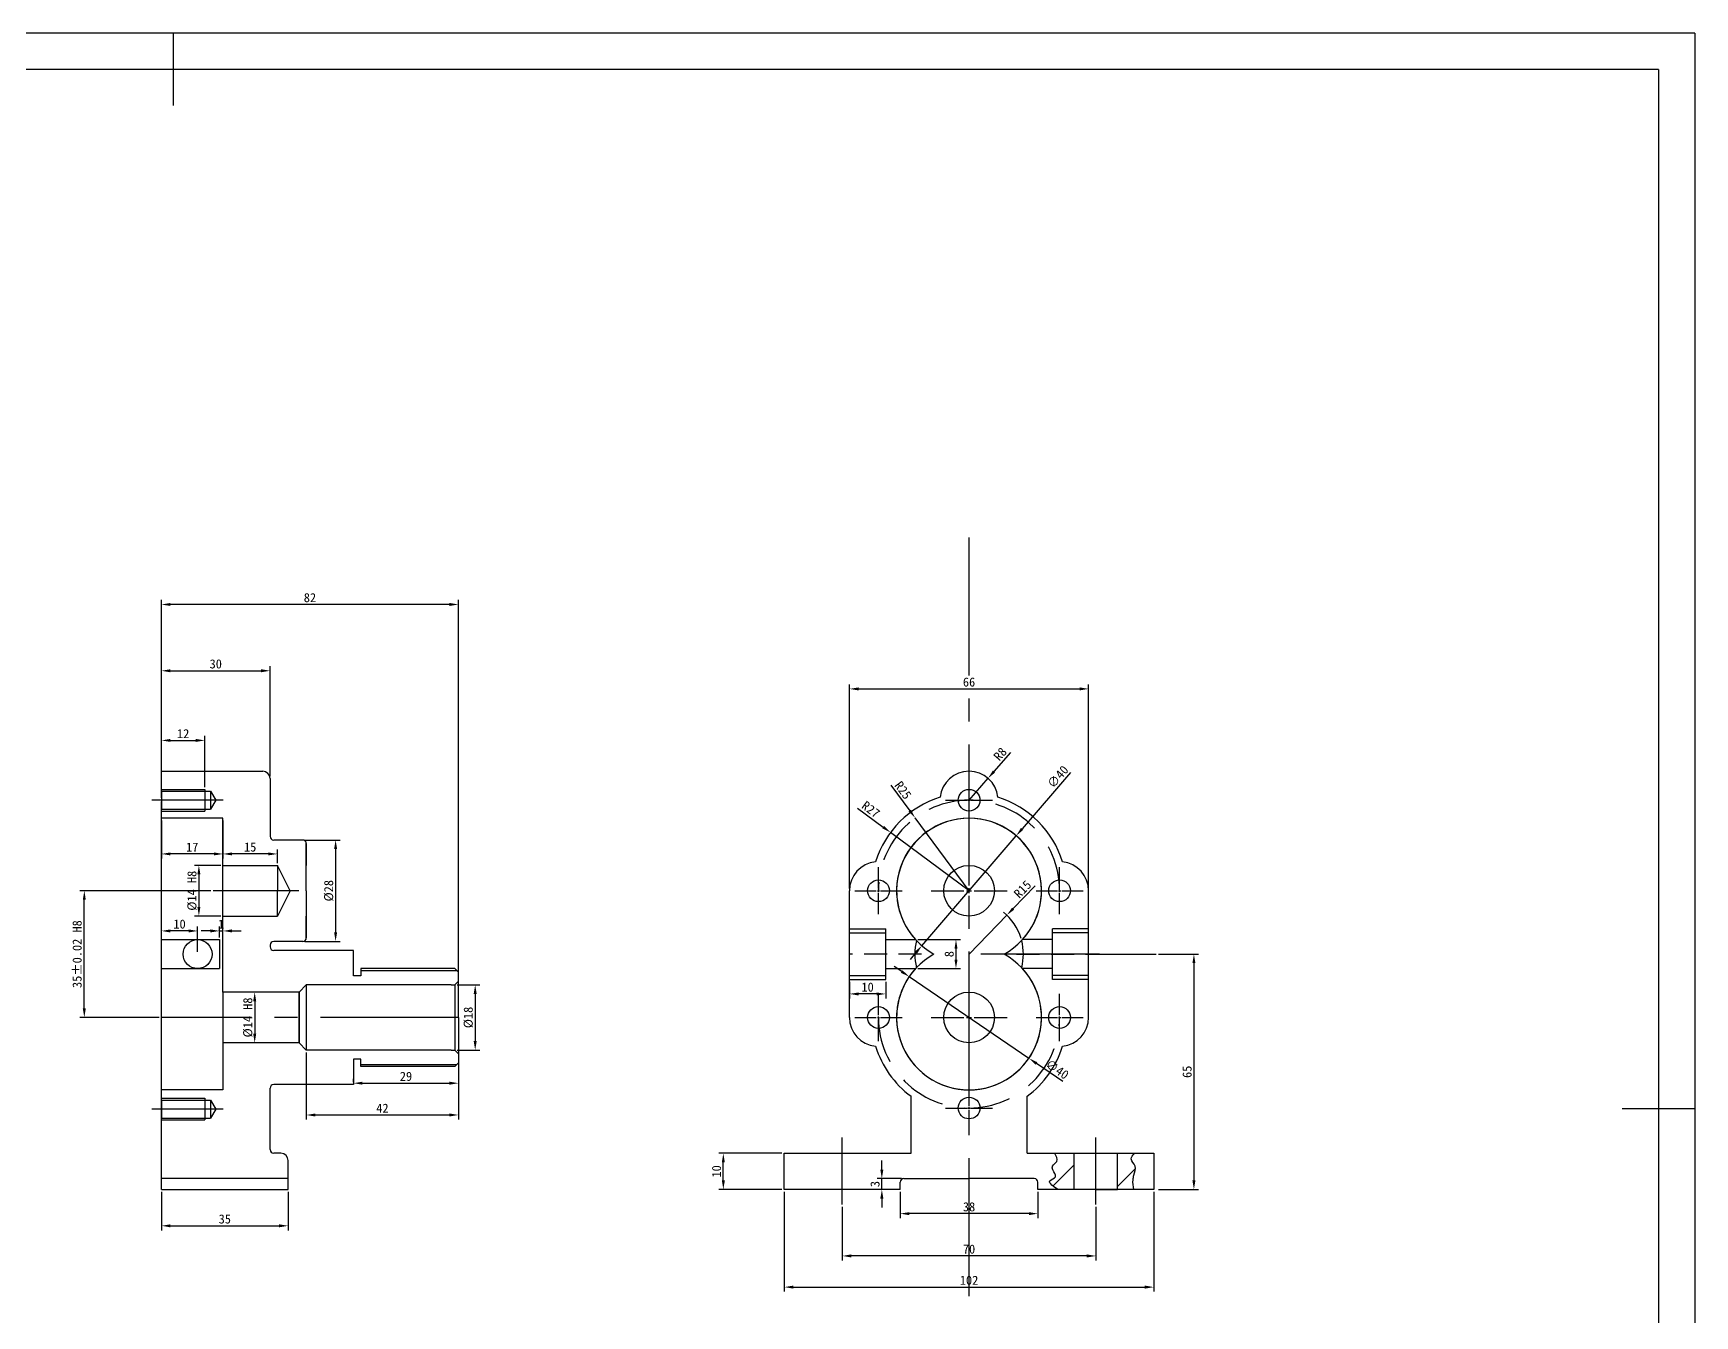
# Model space of a CAD drawing. Header units: millimetres. Extents: x 124 to 964, y 99 to 693.
# Drawn here: x 505.2 to 963.8, y 339.2 to 693.4 of the extents above; entities that cross this region are included whole.
import ezdxf

# ---------------------------------------------------------------- set-up
doc = ezdxf.new("R2010")
doc.units = ezdxf.units.MM
doc.header["$LTSCALE"] = 2
doc.linetypes.add('CENTER2', pattern=[28.575, 19.05, -3.175, 3.175, -3.175])
doc.linetypes.add('DASHED2', pattern=[9.525, 6.35, -3.175])
for name, color, linetype in [('1轮廓实线层', 7, 'Continuous'), ('2细线层', 4, 'Continuous'), ('3中心线层', 1, 'CENTER2'), ('4虚线层', 6, 'DASHED2'), ('5剖面线层', 2, 'Continuous'), ('图框层', 7, 'Continuous')]:
    doc.layers.add(name, color=color, linetype=linetype)
doc.styles.get("Standard").update_dxf_attribs({"font": ''})
doc.styles.get('Standard').set_extended_font_data('SimSun')
doc.dimstyles.new('ISO-25', dxfattribs={"dimtxt": 2.5, "dimasz": 2.5, "dimexe": 1.25, "dimexo": 0.625, "dimtad": 1, "dimtxsty": 'Standard', "dimcen": 2.5, "dimadec": 0, "dimazin": 0, "dimtfac": 1, "dimtmove": 0, "dimatfit": 3, "dimfxl": 1, "dimarcsym": 0})

# ---------------------------------------------------------------- blocks, each defined once
blk = doc.blocks.new('ZwmFrameMain_A3^_^无分区图框^_^landscape')
at = {"layer": '1轮廓实线层'}
for p, q in [((185, 292), (185, 282)), ((390, 287), (0, 287)), ((390, 287), (390, 0)), ((395, 143.5), (385, 143.5))]:
    blk.add_line(p, q, dxfattribs=at)
at = {"layer": '2细线层'}
for q in [(-25, 292), (395, -5)]:
    blk.add_line((395, 292), q, dxfattribs=at)
blk = doc.blocks.new('*U6')
at = {"color": 0, "linetype": 'CENTER2', "transparency": 16777216}
for p, q in [((0, 0.6), (0, 6.5)), ((-6.5, 0), (-0.6, 0)), ((0.6, 0), (6.5, 0)), ((0, -6.5), (0, -0.6))]:
    blk.add_line(p, q, dxfattribs=at)
at = {"color": 0, "linetype": 'Continuous', "transparency": 16777216}
for p, q in [((-0.3, 0), (0.3, 0)), ((0, -0.3), (0, 0.3))]:
    blk.add_line(p, q, dxfattribs=at)
blk = doc.blocks.new('*U7')
at = {"color": 0, "linetype": 'CENTER2', "transparency": 16777216}
for p, q in [((0, 0.6), (0, 6.5)), ((-6.5, 0), (-0.6, 0)), ((0.6, 0), (6.5, 0)), ((0, -6.5), (0, -0.6))]:
    blk.add_line(p, q, dxfattribs=at)
at = {"color": 0, "linetype": 'Continuous', "transparency": 16777216}
for p, q in [((-0.3, 0), (0.3, 0)), ((0, -0.3), (0, 0.3))]:
    blk.add_line(p, q, dxfattribs=at)
blk = doc.blocks.new('*U8')
at = {"color": 0, "linetype": 'CENTER2', "transparency": 16777216}
for p, q in [((0, 0.6), (0, 6.5)), ((-6.5, 0), (-0.6, 0)), ((0.6, 0), (6.5, 0)), ((0, -6.5), (0, -0.6))]:
    blk.add_line(p, q, dxfattribs=at)
at = {"color": 0, "linetype": 'Continuous', "transparency": 16777216}
for p, q in [((-0.3, 0), (0.3, 0)), ((0, -0.3), (0, 0.3))]:
    blk.add_line(p, q, dxfattribs=at)
blk = doc.blocks.new('*U9')
at = {"color": 0, "linetype": 'CENTER2', "transparency": 16777216}
for p, q in [((0, 0.6), (0, 6.5)), ((-6.5, 0), (-0.6, 0)), ((0.6, 0), (6.5, 0)), ((0, -6.5), (0, -0.6))]:
    blk.add_line(p, q, dxfattribs=at)
at = {"color": 0, "linetype": 'Continuous', "transparency": 16777216}
for p, q in [((-0.3, 0), (0.3, 0)), ((0, -0.3), (0, 0.3))]:
    blk.add_line(p, q, dxfattribs=at)
blk = doc.blocks.new('*U10')
at = {"color": 0, "linetype": 'CENTER2', "transparency": 16777216}
for p, q in [((0, 0.6), (0, 6.5)), ((-6.5, 0), (-0.6, 0)), ((0.6, 0), (6.5, 0)), ((0, -6.5), (0, -0.6))]:
    blk.add_line(p, q, dxfattribs=at)
at = {"color": 0, "linetype": 'Continuous', "transparency": 16777216}
for p, q in [((-0.3, 0), (0.3, 0)), ((0, -0.3), (0, 0.3))]:
    blk.add_line(p, q, dxfattribs=at)
blk = doc.blocks.new('*U11')
at = {"color": 0, "linetype": 'CENTER2', "transparency": 16777216}
for p, q in [((0, 1.4), (0, 10.5)), ((-10.5, 0), (-1.4, 0)), ((1.4, 0), (10.5, 0)), ((0, -10.5), (0, -1.4))]:
    blk.add_line(p, q, dxfattribs=at)
at = {"color": 0, "linetype": 'Continuous', "transparency": 16777216}
for p, q in [((-0.7, 0), (0.7, 0)), ((0, -0.7), (0, 0.7))]:
    blk.add_line(p, q, dxfattribs=at)
blk = doc.blocks.new('*U12')
at = {"color": 0, "linetype": 'CENTER2', "transparency": 16777216}
for p, q in [((0, 1.4), (0, 10.5)), ((-10.5, 0), (-1.4, 0)), ((1.4, 0), (10.5, 0)), ((0, -10.5), (0, -1.4))]:
    blk.add_line(p, q, dxfattribs=at)
at = {"color": 0, "linetype": 'Continuous', "transparency": 16777216}
for p, q in [((-0.7, 0), (0.7, 0)), ((0, -0.7), (0, 0.7))]:
    blk.add_line(p, q, dxfattribs=at)
blk = doc.blocks.new('*U13')
at = {"color": 0, "linetype": 'CENTER2', "transparency": 16777216}
for p, q in [((0, 0.6), (0, 6.5)), ((-6.5, 0), (-0.6, 0)), ((0.6, 0), (6.5, 0)), ((0, -6.5), (0, -0.6))]:
    blk.add_line(p, q, dxfattribs=at)
at = {"color": 0, "linetype": 'Continuous', "transparency": 16777216}
for p, q in [((-0.3, 0), (0.3, 0)), ((0, -0.3), (0, 0.3))]:
    blk.add_line(p, q, dxfattribs=at)
blk = doc.blocks.new('*D20')
at = {"color": 0, "lineweight": -2}
for p, q in [((540.59, 373.44), (540.59, 362.79)), ((575.59, 373.44), (575.59, 362.79)), ((543.09, 364.04), (573.09, 364.04))]:
    blk.add_line(p, q, dxfattribs=at)
at = {"color": 0}
for points in [[(543.09, 364.45), (543.09, 363.62), (540.59, 364.04)], [(573.09, 363.62), (573.09, 364.45), (575.59, 364.04)]]:
    blk.add_solid(points, dxfattribs=at)
at = {"layer": 'Defpoints', "color": 0}
for p in [(540.59, 374.07), (575.59, 374.07), (575.59, 364.04)]:
    blk.add_point(p, dxfattribs=at)
at = {"color": 0, "insert": (558.09, 365.91), "char_height": 2.5, "attachment_point": 5}
blk.add_mtext('35', dxfattribs=at)
blk = doc.blocks.new('*D21')
at = {"color": 0, "lineweight": -2}
for p, q in [((540.59, 490.19), (540.59, 518.56)), ((570.59, 488.19), (570.59, 518.56)), ((543.09, 517.31), (568.09, 517.31))]:
    blk.add_line(p, q, dxfattribs=at)
at = {"color": 0}
for points in [[(543.09, 517.73), (543.09, 516.89), (540.59, 517.31)], [(568.09, 516.89), (568.09, 517.73), (570.59, 517.31)]]:
    blk.add_solid(points, dxfattribs=at)
at = {"layer": 'Defpoints', "color": 0}
for p in [(570.59, 517.31), (540.59, 489.57), (570.59, 487.57)]:
    blk.add_point(p, dxfattribs=at)
at = {"color": 0, "insert": (555.59, 519.19), "char_height": 2.5, "attachment_point": 5}
blk.add_mtext('30', dxfattribs=at)
blk = doc.blocks.new('*D31')
at = {"color": 0, "lineweight": -2}
for p, q in [((622.21, 430.57), (628.45, 430.57)), ((627.2, 428.07), (627.2, 415.07)), ((622.21, 412.57), (628.45, 412.57))]:
    blk.add_line(p, q, dxfattribs=at)
at = {"color": 0}
for points in [[(627.62, 428.07), (626.78, 428.07), (627.2, 430.57)], [(626.78, 415.07), (627.62, 415.07), (627.2, 412.57)]]:
    blk.add_solid(points, dxfattribs=at)
at = {"layer": 'Defpoints', "color": 0}
for p in [(621.59, 430.57), (621.59, 412.57), (627.2, 412.57)]:
    blk.add_point(p, dxfattribs=at)
at = {"color": 0, "insert": (625.32, 421.57), "char_height": 2.5, "attachment_point": 5, "rotation": 90}
blk.add_mtext('%%c18', dxfattribs=at)
blk = doc.blocks.new('*D34')
at = {"color": 0, "lineweight": -2}
for p, q in [((540.59, 490.19), (540.59, 536.86)), ((622.59, 434.19), (622.59, 536.86)), ((620.09, 535.61), (543.09, 535.61))]:
    blk.add_line(p, q, dxfattribs=at)
at = {"color": 0}
for points in [[(543.09, 536.03), (543.09, 535.2), (540.59, 535.61)], [(620.09, 535.2), (620.09, 536.03), (622.59, 535.61)]]:
    blk.add_solid(points, dxfattribs=at)
at = {"layer": 'Defpoints', "color": 0}
for p in [(540.59, 535.61), (540.59, 489.57), (622.59, 433.57)]:
    blk.add_point(p, dxfattribs=at)
at = {"color": 0, "insert": (581.59, 537.49), "char_height": 2.5, "attachment_point": 5}
blk.add_mtext('82', dxfattribs=at)
blk = doc.blocks.new('*D35')
at = {"color": 0, "lineweight": -2}
for p, q in [((580.59, 411.94), (580.59, 393.39)), ((622.59, 410.94), (622.59, 393.39)), ((583.09, 394.64), (620.09, 394.64))]:
    blk.add_line(p, q, dxfattribs=at)
at = {"color": 0}
for points in [[(583.09, 395.06), (583.09, 394.23), (580.59, 394.64)], [(620.09, 394.23), (620.09, 395.06), (622.59, 394.64)]]:
    blk.add_solid(points, dxfattribs=at)
at = {"layer": 'Defpoints', "color": 0}
for p in [(580.59, 412.57), (622.59, 411.57), (622.59, 394.64)]:
    blk.add_point(p, dxfattribs=at)
at = {"color": 0, "insert": (601.59, 396.52), "char_height": 2.5, "attachment_point": 5}
blk.add_mtext('42', dxfattribs=at)
blk = doc.blocks.new('*D36')
at = {"color": 0, "lineweight": -2}
for p, q in [((622.59, 408.44), (622.59, 402.17)), ((593.59, 403.69), (593.59, 404.67)), ((596.09, 403.42), (620.09, 403.42))]:
    blk.add_line(p, q, dxfattribs=at)
at = {"color": 0}
for points in [[(596.09, 403.84), (596.09, 403.01), (593.59, 403.42)], [(620.09, 403.01), (620.09, 403.84), (622.59, 403.42)]]:
    blk.add_solid(points, dxfattribs=at)
at = {"layer": 'Defpoints', "color": 0}
for p in [(622.59, 409.07), (593.59, 403.07), (622.59, 403.42)]:
    blk.add_point(p, dxfattribs=at)
at = {"color": 0, "insert": (608.09, 405.3), "char_height": 2.5, "attachment_point": 5}
blk.add_mtext('29', dxfattribs=at)
blk = doc.blocks.new('*D37')
at = {"color": 0, "lineweight": -2}
for p, q in [((567.46, 428.57), (565.09, 428.57)), ((566.34, 426.07), (566.34, 417.07)), ((567.46, 414.57), (565.09, 414.57))]:
    blk.add_line(p, q, dxfattribs=at)
at = {"color": 0}
for points in [[(566.76, 426.07), (565.92, 426.07), (566.34, 428.57)], [(565.92, 417.07), (566.76, 417.07), (566.34, 414.57)]]:
    blk.add_solid(points, dxfattribs=at)
at = {"layer": 'Defpoints', "color": 0}
for p in [(568.09, 428.57), (566.34, 414.57), (568.09, 414.57)]:
    blk.add_point(p, dxfattribs=at)
at = {"color": 0, "insert": (564.47, 421.57), "char_height": 2.5, "attachment_point": 5, "rotation": 90}
blk.add_mtext('{\\A1;%%c14{}{{\\C3; H8}}}', dxfattribs=at)
blk = doc.blocks.new('*D40')
at = {"color": 0, "lineweight": -2}
for p, q in [((540.59, 475.94), (540.59, 465.48)), ((557.59, 475.94), (557.59, 465.48)), ((555.09, 466.73), (543.09, 466.73))]:
    blk.add_line(p, q, dxfattribs=at)
at = {"color": 0}
for points in [[(543.09, 467.15), (543.09, 466.32), (540.59, 466.73)], [(555.09, 466.32), (555.09, 467.15), (557.59, 466.73)]]:
    blk.add_solid(points, dxfattribs=at)
at = {"layer": 'Defpoints', "color": 0}
for p in [(540.59, 476.57), (557.59, 476.57), (540.59, 466.73)]:
    blk.add_point(p, dxfattribs=at)
at = {"color": 0, "insert": (549.09, 468.61), "char_height": 2.5, "attachment_point": 5}
blk.add_mtext('17', dxfattribs=at)
blk = doc.blocks.new('*D41')
at = {"color": 0, "lineweight": -2}
for p, q in [((557.59, 464.19), (557.59, 467.98)), ((572.59, 464.19), (572.59, 467.98)), ((570.09, 466.73), (560.09, 466.73))]:
    blk.add_line(p, q, dxfattribs=at)
at = {"color": 0}
for points in [[(560.09, 467.15), (560.09, 466.32), (557.59, 466.73)], [(570.09, 466.32), (570.09, 467.15), (572.59, 466.73)]]:
    blk.add_solid(points, dxfattribs=at)
at = {"layer": 'Defpoints', "color": 0}
for p in [(557.59, 466.73), (557.59, 463.57), (572.59, 463.57)]:
    blk.add_point(p, dxfattribs=at)
at = {"color": 0, "insert": (565.09, 468.61), "char_height": 2.5, "attachment_point": 5}
blk.add_mtext('15', dxfattribs=at)
blk = doc.blocks.new('*D48')
at = {"color": 0, "lineweight": -2}
for p, q in [((580.21, 470.57), (589.92, 470.57)), ((588.67, 468.07), (588.67, 445.07)), ((580.21, 442.57), (589.92, 442.57))]:
    blk.add_line(p, q, dxfattribs=at)
at = {"color": 0}
for points in [[(589.09, 468.07), (588.26, 468.07), (588.67, 470.57)], [(588.26, 445.07), (589.09, 445.07), (588.67, 442.57)]]:
    blk.add_solid(points, dxfattribs=at)
at = {"layer": 'Defpoints', "color": 0}
for p in [(579.59, 470.57), (579.59, 442.57), (588.67, 442.57)]:
    blk.add_point(p, dxfattribs=at)
at = {"color": 0, "insert": (586.8, 456.57), "char_height": 2.5, "attachment_point": 5, "rotation": 90}
blk.add_mtext('%%c28', dxfattribs=at)
blk = doc.blocks.new('*D43')
at = {"color": 0, "lineweight": -2}
for p, q in [((540.59, 482.19), (540.59, 499.33)), ((543.09, 498.08), (550.09, 498.08)), ((552.59, 485.19), (552.59, 499.33))]:
    blk.add_line(p, q, dxfattribs=at)
at = {"color": 0}
for points in [[(543.09, 498.49), (543.09, 497.66), (540.59, 498.08)], [(550.09, 497.66), (550.09, 498.49), (552.59, 498.08)]]:
    blk.add_solid(points, dxfattribs=at)
at = {"layer": 'Defpoints', "color": 0}
for p in [(552.59, 498.08), (540.59, 481.57), (552.59, 484.57)]:
    blk.add_point(p, dxfattribs=at)
at = {"color": 0, "insert": (546.59, 499.95), "char_height": 2.5, "attachment_point": 5}
blk.add_mtext('12', dxfattribs=at)
blk = doc.blocks.new('*D44')
at = {"color": 0, "lineweight": -2}
for p, q in [((554.09, 445.47), (551.59, 445.47)), ((556.59, 443.69), (556.59, 446.72)), ((556.59, 445.47), (557.59, 445.47)), ((557.59, 443.69), (557.59, 446.72)), ((560.09, 445.47), (562.59, 445.47))]:
    blk.add_line(p, q, dxfattribs=at)
at = {"color": 0}
for points in [[(554.09, 445.05), (554.09, 445.89), (556.59, 445.47)], [(560.09, 445.89), (560.09, 445.05), (557.59, 445.47)]]:
    blk.add_solid(points, dxfattribs=at)
at = {"layer": 'Defpoints', "color": 0}
for p in [(557.59, 445.47), (556.59, 443.07), (557.59, 443.07)]:
    blk.add_point(p, dxfattribs=at)
at = {"color": 0, "insert": (557.09, 447.35), "char_height": 2.5, "attachment_point": 5}
blk.add_mtext('1', dxfattribs=at)
blk = doc.blocks.new('*D45')
at = {"color": 0, "lineweight": -2}
for p, q in [((540.59, 443.69), (540.59, 446.72)), ((548.09, 445.47), (543.09, 445.47)), ((550.59, 439.69), (550.59, 446.72))]:
    blk.add_line(p, q, dxfattribs=at)
at = {"color": 0}
for points in [[(543.09, 445.89), (543.09, 445.05), (540.59, 445.47)], [(548.09, 445.05), (548.09, 445.89), (550.59, 445.47)]]:
    blk.add_solid(points, dxfattribs=at)
at = {"layer": 'Defpoints', "color": 0}
for p in [(540.59, 445.47), (540.59, 443.07), (550.59, 439.07)]:
    blk.add_point(p, dxfattribs=at)
at = {"color": 0, "insert": (545.59, 447.35), "char_height": 2.5, "attachment_point": 5}
blk.add_mtext('10', dxfattribs=at)
blk = doc.blocks.new('*D46')
at = {"color": 0, "lineweight": -2}
for p, q in [((556.96, 463.57), (549.69, 463.57)), ((550.94, 461.07), (550.94, 452.07)), ((556.96, 449.57), (549.69, 449.57))]:
    blk.add_line(p, q, dxfattribs=at)
at = {"color": 0}
for points in [[(551.35, 461.07), (550.52, 461.07), (550.94, 463.57)], [(550.52, 452.07), (551.35, 452.07), (550.94, 449.57)]]:
    blk.add_solid(points, dxfattribs=at)
at = {"layer": 'Defpoints', "color": 0}
for p in [(557.59, 463.57), (550.94, 449.57), (557.59, 449.57)]:
    blk.add_point(p, dxfattribs=at)
at = {"color": 0, "insert": (549.06, 456.57), "char_height": 2.5, "attachment_point": 5, "rotation": 90}
blk.add_mtext('{\\A1;%%c14{}{{\\C3; H8}}}', dxfattribs=at)
blk = doc.blocks.new('*D49')
at = {"color": 0, "lineweight": -2}
for p, q in [((554.22, 456.57), (518.07, 456.57)), ((519.32, 424.07), (519.32, 454.07)), ((539.96, 421.57), (518.07, 421.57))]:
    blk.add_line(p, q, dxfattribs=at)
at = {"color": 0}
for points in [[(519.73, 454.07), (518.9, 454.07), (519.32, 456.57)], [(518.9, 424.07), (519.73, 424.07), (519.32, 421.57)]]:
    blk.add_solid(points, dxfattribs=at)
at = {"layer": 'Defpoints', "color": 0}
for p in [(519.32, 456.57), (554.84, 456.57), (540.59, 421.57)]:
    blk.add_point(p, dxfattribs=at)
at = {"color": 0, "insert": (517.34, 439.07), "char_height": 2.5, "attachment_point": 5, "rotation": 90}
blk.add_mtext('{\\A1;35%%p0.02{}{\\C3; H8}}', dxfattribs=at)
blk = doc.blocks.new('*D50')
at = {"color": 0, "lineweight": -2}
for p, q in [((730.5, 457.19), (730.5, 513.55)), ((733, 512.3), (794, 512.3)), ((796.5, 457.19), (796.5, 513.55))]:
    blk.add_line(p, q, dxfattribs=at)
at = {"color": 0}
for points in [[(733, 512.72), (733, 511.88), (730.5, 512.3)], [(794, 511.88), (794, 512.72), (796.5, 512.3)]]:
    blk.add_solid(points, dxfattribs=at)
at = {"layer": 'Defpoints', "color": 0}
for p in [(796.5, 512.3), (730.5, 456.57), (796.5, 456.57)]:
    blk.add_point(p, dxfattribs=at)
at = {"color": 0, "insert": (763.5, 514.18), "char_height": 2.5, "attachment_point": 5}
blk.add_mtext('66', dxfattribs=at)
blk = doc.blocks.new('*D52')
at = {"color": 0, "lineweight": -2}
for p, q in [((741.91, 485.72), (747.13, 478.67)), ((763.5, 456.57), (748.62, 476.66))]:
    blk.add_line(p, q, dxfattribs=at)
at = {"color": 0}
blk.add_solid([(746.8, 478.42), (747.47, 478.92), (748.62, 476.66)], dxfattribs=at)
at = {"layer": 'Defpoints', "color": 0}
for p in [(748.62, 476.66), (763.5, 456.57)]:
    blk.add_point(p, dxfattribs=at)
at = {"color": 0, "insert": (745.28, 484.32), "char_height": 2.5, "attachment_point": 5, "rotation": 306.5188}
blk.add_mtext('R25', dxfattribs=at)
blk = doc.blocks.new('*D53')
at = {"color": 0, "lineweight": -2}
for p, q in [((774.98, 494.78), (770.38, 489.49)), ((763.5, 481.57), (768.74, 487.61))]:
    blk.add_line(p, q, dxfattribs=at)
at = {"color": 0}
blk.add_solid([(770.07, 489.77), (770.7, 489.22), (768.74, 487.61)], dxfattribs=at)
at = {"layer": 'Defpoints', "color": 0}
for p in [(768.74, 487.61), (763.5, 481.57)]:
    blk.add_point(p, dxfattribs=at)
at = {"color": 0, "insert": (772.08, 494.31), "char_height": 2.5, "attachment_point": 5, "rotation": 49.0215}
blk.add_mtext('R8', dxfattribs=at)
blk = doc.blocks.new('*D54')
at = {"color": 0, "lineweight": -2}
for p, q in [((791.49, 489.2), (778.14, 473.65)), ((750.48, 441.39), (776.52, 471.75)), ((748.85, 439.49), (747.22, 437.59))]:
    blk.add_line(p, q, dxfattribs=at)
at = {"color": 0}
for points in [[(777.83, 473.92), (778.46, 473.38), (776.52, 471.75)], [(749.17, 439.22), (748.53, 439.76), (750.48, 441.39)]]:
    blk.add_solid(points, dxfattribs=at)
at = {"layer": 'Defpoints', "color": 0}
for p in [(776.52, 471.75), (750.48, 441.39)]:
    blk.add_point(p, dxfattribs=at)
at = {"color": 0, "insert": (788.01, 488.03), "char_height": 2.5, "attachment_point": 5, "rotation": 49.3837}
blk.add_mtext('∅40', dxfattribs=at)
blk = doc.blocks.new('*D55')
at = {"color": 0, "lineweight": -2}
for p, q in [((732.75, 479.4), (739.81, 474.15)), ((763.5, 456.57), (741.82, 472.66))]:
    blk.add_line(p, q, dxfattribs=at)
at = {"color": 0}
blk.add_solid([(739.56, 473.82), (740.06, 474.49), (741.82, 472.66)], dxfattribs=at)
at = {"layer": 'Defpoints', "color": 0}
for p in [(741.82, 472.66), (763.5, 456.57)]:
    blk.add_point(p, dxfattribs=at)
at = {"color": 0, "insert": (736.4, 479.03), "char_height": 2.5, "attachment_point": 5, "rotation": 323.4047}
blk.add_mtext('R27', dxfattribs=at)
blk = doc.blocks.new('*D56')
at = {"color": 0, "lineweight": -2}
for p, q in [((749.37, 443.07), (761.14, 443.07)), ((759.89, 440.57), (759.89, 437.57)), ((749.37, 435.07), (761.14, 435.07))]:
    blk.add_line(p, q, dxfattribs=at)
at = {"color": 0}
for points in [[(760.31, 440.57), (759.48, 440.57), (759.89, 443.07)], [(759.48, 437.57), (760.31, 437.57), (759.89, 435.07)]]:
    blk.add_solid(points, dxfattribs=at)
at = {"layer": 'Defpoints', "color": 0}
for p in [(748.74, 443.07), (748.74, 435.07), (759.89, 435.07)]:
    blk.add_point(p, dxfattribs=at)
at = {"color": 0, "insert": (758.02, 439.07), "char_height": 2.5, "attachment_point": 5, "rotation": 90}
blk.add_mtext('8', dxfattribs=at)
blk = doc.blocks.new('*D57')
at = {"color": 0, "lineweight": -2}
for p, q in [((781.79, 457.94), (775.68, 451.63)), ((763.5, 439.07), (773.94, 449.84))]:
    blk.add_line(p, q, dxfattribs=at)
blk.add_arc((763.5, 439.07), 15, 16.865, 50.6678, dxfattribs=at)
at = {"color": 0}
blk.add_solid([(775.38, 451.92), (775.98, 451.34), (773.94, 449.84)], dxfattribs=at)
at = {"layer": 'Defpoints', "color": 0}
for p in [(773.94, 449.84), (763.5, 439.07)]:
    blk.add_point(p, dxfattribs=at)
at = {"color": 0, "insert": (778.26, 456.99), "char_height": 2.5, "attachment_point": 5, "rotation": 45.8918}
blk.add_mtext('R15', dxfattribs=at)
blk = doc.blocks.new('*D58')
at = {"color": 0, "lineweight": -2}
for p, q in [((744.91, 434.25), (742.85, 435.66)), ((746.98, 432.84), (780.02, 410.3)), ((789.37, 403.92), (782.08, 408.89))]:
    blk.add_line(p, q, dxfattribs=at)
at = {"color": 0}
for points in [[(744.68, 433.9), (745.15, 434.59), (746.98, 432.84)], [(782.32, 409.23), (781.85, 408.54), (780.02, 410.3)]]:
    blk.add_solid(points, dxfattribs=at)
at = {"layer": 'Defpoints', "color": 0}
for p in [(746.98, 432.84), (780.02, 410.3)]:
    blk.add_point(p, dxfattribs=at)
at = {"color": 0, "insert": (787.82, 407.25), "char_height": 2.5, "attachment_point": 5, "rotation": 325.6997}
blk.add_mtext('∅40', dxfattribs=at)
blk = doc.blocks.new('*D59')
at = {"color": 0, "lineweight": -2}
for p, q in [((815.81, 439.07), (826.81, 439.07)), ((825.56, 436.57), (825.56, 376.57)), ((815.81, 374.07), (826.81, 374.07))]:
    blk.add_line(p, q, dxfattribs=at)
at = {"color": 0}
for points in [[(825.98, 436.57), (825.14, 436.57), (825.56, 439.07)], [(825.14, 376.57), (825.98, 376.57), (825.56, 374.07)]]:
    blk.add_solid(points, dxfattribs=at)
at = {"layer": 'Defpoints', "color": 0}
for p in [(815.18, 439.07), (815.18, 374.07), (825.56, 374.07)]:
    blk.add_point(p, dxfattribs=at)
at = {"color": 0, "insert": (823.69, 406.57), "char_height": 2.5, "attachment_point": 5, "rotation": 90}
blk.add_mtext('65', dxfattribs=at)
blk = doc.blocks.new('*D69')
at = {"color": 0, "lineweight": -2}
for p, q in [((744.5, 373.44), (744.5, 366.15)), ((782.5, 373.44), (782.5, 366.15)), ((780, 367.4), (747, 367.4))]:
    blk.add_line(p, q, dxfattribs=at)
at = {"color": 0}
for points in [[(747, 367.81), (747, 366.98), (744.5, 367.4)], [(780, 366.98), (780, 367.81), (782.5, 367.4)]]:
    blk.add_solid(points, dxfattribs=at)
at = {"layer": 'Defpoints', "color": 0}
for p in [(744.5, 374.07), (782.5, 374.07), (744.5, 367.4)]:
    blk.add_point(p, dxfattribs=at)
at = {"color": 0, "insert": (763.5, 369.27), "char_height": 2.5, "attachment_point": 5}
blk.add_mtext('38', dxfattribs=at)
blk = doc.blocks.new('*D62')
at = {"color": 0, "lineweight": -2}
for p, q in [((739.43, 379.57), (739.43, 382.07)), ((744.87, 377.07), (738.18, 377.07)), ((739.43, 374.07), (739.43, 377.07)), ((743.87, 374.07), (738.18, 374.07)), ((739.43, 371.57), (739.43, 369.07))]:
    blk.add_line(p, q, dxfattribs=at)
at = {"color": 0}
for points in [[(739.01, 379.57), (739.85, 379.57), (739.43, 377.07)], [(739.85, 371.57), (739.01, 371.57), (739.43, 374.07)]]:
    blk.add_solid(points, dxfattribs=at)
at = {"layer": 'Defpoints', "color": 0}
for p in [(739.43, 377.07), (745.5, 377.07), (744.5, 374.07)]:
    blk.add_point(p, dxfattribs=at)
at = {"color": 0, "insert": (737.55, 375.57), "char_height": 2.5, "attachment_point": 5, "rotation": 90}
blk.add_mtext('3', dxfattribs=at)
blk = doc.blocks.new('*D63')
at = {"color": 0, "lineweight": -2}
for p, q in [((712.5, 373.44), (712.5, 345.86)), ((814.5, 373.44), (814.5, 345.86)), ((715, 347.11), (812, 347.11))]:
    blk.add_line(p, q, dxfattribs=at)
at = {"color": 0}
for points in [[(715, 347.53), (715, 346.69), (712.5, 347.11)], [(812, 346.69), (812, 347.53), (814.5, 347.11)]]:
    blk.add_solid(points, dxfattribs=at)
at = {"layer": 'Defpoints', "color": 0}
for p in [(712.5, 374.07), (814.5, 374.07), (814.5, 347.11)]:
    blk.add_point(p, dxfattribs=at)
at = {"color": 0, "insert": (763.5, 348.98), "char_height": 2.5, "attachment_point": 5}
blk.add_mtext('102', dxfattribs=at)
blk = doc.blocks.new('*D64')
at = {"color": 0, "lineweight": -2}
for p, q in [((711.87, 384.07), (694.43, 384.07)), ((695.68, 376.57), (695.68, 381.57)), ((711.87, 374.07), (694.43, 374.07))]:
    blk.add_line(p, q, dxfattribs=at)
at = {"color": 0}
for points in [[(696.1, 381.57), (695.27, 381.57), (695.68, 384.07)], [(695.27, 376.57), (696.1, 376.57), (695.68, 374.07)]]:
    blk.add_solid(points, dxfattribs=at)
at = {"layer": 'Defpoints', "color": 0}
for p in [(695.68, 384.07), (712.5, 384.07), (712.5, 374.07)]:
    blk.add_point(p, dxfattribs=at)
at = {"color": 0, "insert": (693.81, 379.07), "char_height": 2.5, "attachment_point": 5, "rotation": 90}
blk.add_mtext('10', dxfattribs=at)
blk = doc.blocks.new('*D65')
at = {"color": 0, "lineweight": -2}
for p, q in [((730.5, 431.44), (730.5, 426.82)), ((740.5, 431.44), (740.5, 426.82)), ((738, 428.07), (733, 428.07))]:
    blk.add_line(p, q, dxfattribs=at)
at = {"color": 0}
for points in [[(733, 428.48), (733, 427.65), (730.5, 428.07)], [(738, 427.65), (738, 428.48), (740.5, 428.07)]]:
    blk.add_solid(points, dxfattribs=at)
at = {"layer": 'Defpoints', "color": 0}
for p in [(730.5, 432.07), (740.5, 432.07), (730.5, 428.07)]:
    blk.add_point(p, dxfattribs=at)
at = {"color": 0, "insert": (735.5, 429.94), "char_height": 2.5, "attachment_point": 5}
blk.add_mtext('10', dxfattribs=at)
blk = doc.blocks.new('*D66')
at = {"color": 0, "lineweight": -2}
for p, q in [((728.5, 369.32), (728.5, 354.47)), ((798.5, 369.32), (798.5, 354.47)), ((796, 355.72), (731, 355.72))]:
    blk.add_line(p, q, dxfattribs=at)
at = {"color": 0}
for points in [[(731, 356.14), (731, 355.3), (728.5, 355.72)], [(796, 355.3), (796, 356.14), (798.5, 355.72)]]:
    blk.add_solid(points, dxfattribs=at)
at = {"layer": 'Defpoints', "color": 0}
for p in [(728.5, 369.94), (798.5, 369.94), (728.5, 355.72)]:
    blk.add_point(p, dxfattribs=at)
at = {"color": 0, "insert": (763.5, 357.59), "char_height": 2.5, "attachment_point": 5}
blk.add_mtext('70', dxfattribs=at)

msp = doc.modelspace()

# ---------------------------------------------------------------- hatches: boundary and pattern name
at = {"layer": '5剖面线层'}
h = msp.add_hatch(dxfattribs=at)
h.set_pattern_fill('ANSI31', color=0, scale=2)
h.set_pattern_definition([(45, (785.67, 374.0675), (-4.4901, 4.4901), [])])
edge = h.paths.add_edge_path()
edge.add_line((787.201, 384.068), (792.498, 384.068))
edge.add_line((792.498, 384.068), (792.498, 374.068))
edge.add_line((792.498, 374.068), (788.044, 374.068))
edge.add_spline(control_points=[(788.044, 374.068), (788.023, 374.081), (788.003, 374.094), (787.982, 374.107), (786.826, 374.85), (785.67, 375.592), (785.67, 376.182), (785.67, 376.292), (785.711, 376.397), (785.799, 376.496), (786.127, 376.863), (787.119, 377.142), (787.34, 377.6), (787.375, 377.673), (787.391, 377.751), (787.391, 377.833), (787.391, 378.306), (786.869, 378.911), (786.621, 379.526), (786.533, 379.745), (786.479, 379.965), (786.479, 380.17), (786.479, 380.296), (786.499, 380.417), (786.544, 380.528), (786.747, 381.038), (787.461, 381.36), (787.725, 381.812), (787.814, 381.964), (787.852, 382.131), (787.852, 382.309), (787.852, 382.826), (787.532, 383.437), (787.212, 384.047), (787.208, 384.054), (787.204, 384.061), (787.201, 384.068)], knot_values=[0, 0, 0, 0, 0.0735581, 0.0735581, 0.0735581, 0.9161063, 0.9161063, 0.9161063, 1.0735581, 1.0735581, 1.0735581, 2.0735581, 2.0735581, 2.0735581, 2.2208485, 2.2208485, 2.2208485, 3.0735581, 3.0735581, 3.0735581, 3.6937085, 3.6937085, 3.6937085, 4.0735581, 4.0735581, 4.0735581, 5.0735581, 5.0735581, 5.0735581, 5.3294568, 5.3294568, 5.3294568, 6.0735581, 6.0735581, 6.0735581, 6.0970315, 6.0970315, 6.0970315, 6.0970315], degree=3, periodic=0)
edge = h.paths.add_edge_path()
edge.add_line((804.498, 374.068), (808.993, 374.068))
edge.add_spline(control_points=[(808.993, 374.068), (808.866, 374.821), (808.742, 375.573), (808.742, 376.315), (808.742, 376.462), (808.747, 376.608), (808.758, 376.754), (808.79, 377.192), (808.873, 377.626), (809.004, 378.069), (809.188, 378.691), (809.464, 379.332), (809.464, 379.941), (809.464, 380.129), (809.437, 380.314), (809.374, 380.494), (809.122, 381.21), (808.285, 381.852), (808.265, 382.507), (808.264, 382.515), (808.264, 382.523), (808.264, 382.532), (808.264, 383.012), (808.696, 383.499), (809.128, 383.987), (809.152, 384.014), (809.175, 384.041), (809.199, 384.068)], knot_values=[0, 0, 0, 0, 0.8349046, 0.8349046, 0.8349046, 1, 1, 1, 2, 2, 2, 2.7642896, 2.7642896, 2.7642896, 3, 3, 3, 4, 4, 4, 4.016552, 4.016552, 4.016552, 5, 5, 5, 5.1080509, 5.1080509, 5.1080509, 5.1080509], degree=3, periodic=0)
edge.add_line((809.199, 384.068), (804.498, 384.068))
edge.add_line((804.498, 384.068), (804.498, 374.068))

# ---------------------------------------------------------------- linework, layer by layer
for p, q in [((540.589, 489.568), (568.589, 489.568)), ((540.589, 484.026), (540.589, 489.568)), ((570.589, 487.568), (570.589, 471.568)), ((540.589, 484.026), (540.589, 479.109)), ((540.589, 374.068), (540.589, 481.204)), ((557.589, 476.568), (540.589, 476.568)), ((557.589, 428.568), (557.589, 476.568)), ((579.589, 470.568), (571.589, 470.568)), ((580.589, 456.568), (580.589, 469.568)), ((580.589, 469.568), (580.589, 463.559)), ((557.589, 456.568), (557.589, 463.568)), ((557.589, 463.568), (572.589, 463.568)), ((572.589, 463.568), (572.589, 456.568)), ((576.089, 456.568), (572.589, 463.568)), ((572.589, 449.568), (572.589, 456.568)), ((576.089, 456.568), (572.589, 449.568)), ((580.589, 456.568), (580.589, 443.568)), ((730.498, 421.568), (730.498, 456.568)), ((796.498, 421.568), (796.498, 456.568)), ((557.589, 449.568), (572.589, 449.568)), ((580.589, 443.568), (580.589, 449.576)), ((540.589, 443.068), (556.589, 443.068)), ((556.589, 443.068), (556.589, 435.068)), ((570.589, 441.568), (570.589, 441.068)), ((579.589, 442.568), (571.589, 442.568)), ((740.498, 439.068), (740.498, 443.068)), ((740.498, 443.068), (748.741, 443.068)), ((786.498, 443.068), (778.254, 443.068)), ((786.498, 439.068), (786.498, 443.068)), ((593.589, 440.068), (571.589, 440.068)), ((593.589, 433.068), (593.589, 440.068)), ((796.498, 439.068), (815.18, 439.068)), ((540.589, 435.068), (556.589, 435.068)), ((595.589, 433.068), (593.589, 433.068)), ((621.589, 435.068), (595.589, 435.068)), ((595.589, 435.068), (595.589, 433.068)), ((595.589, 435.068), (595.589, 434.568)), ((621.589, 435.068), (622.589, 434.068)), ((621.589, 430.568), (622.589, 431.568)), ((622.589, 431.568), (622.589, 434.068)), ((622.589, 432.568), (622.589, 433.568)), ((622.589, 421.568), (622.589, 431.568)), ((740.498, 435.068), (748.741, 435.068)), ((786.498, 435.068), (778.254, 435.068)), ((578.589, 428.568), (557.589, 428.568)), ((557.589, 428.568), (557.589, 414.568)), ((578.589, 428.568), (580.589, 430.568)), ((578.589, 428.568), (578.589, 421.568)), ((578.589, 421.568), (578.589, 428.568)), ((620.589, 430.568), (580.589, 430.568)), ((580.589, 430.568), (580.589, 412.568)), ((620.589, 430.568), (621.589, 430.568)), ((621.589, 430.568), (621.589, 412.568)), ((578.589, 414.568), (578.589, 421.568)), ((578.589, 421.568), (578.589, 414.568)), ((622.589, 421.568), (622.589, 411.068)), ((578.589, 414.568), (557.589, 414.568)), ((557.589, 414.568), (557.589, 401.568)), ((578.589, 414.568), (580.589, 412.568)), ((620.589, 412.568), (580.589, 412.568)), ((595.589, 410.068), (593.589, 410.068)), ((593.589, 410.068), (593.589, 403.068)), ((595.589, 408.068), (595.589, 410.068)), ((620.589, 412.568), (621.589, 412.568)), ((621.589, 412.568), (622.589, 411.568)), ((621.589, 408.068), (622.589, 409.068)), ((622.589, 411.568), (622.589, 409.068)), ((622.589, 410.568), (622.589, 409.568)), ((621.589, 408.068), (595.589, 408.068)), ((557.589, 401.568), (540.589, 401.568)), ((570.589, 385.068), (570.589, 402.068)), ((593.589, 403.068), (571.589, 403.068)), ((593.589, 403.068), (571.589, 403.068)), ((747.498, 384.068), (747.498, 399.819)), ((779.498, 384.068), (779.498, 399.819)), ((540.589, 398.726), (540.589, 393.809)), ((573.589, 384.068), (571.589, 384.068)), ((575.589, 374.068), (575.589, 382.068)), ((792.498, 374.068), (792.498, 384.068)), ((804.498, 374.068), (804.498, 384.068)), ((575.589, 377.068), (540.589, 377.068)), ((575.589, 374.068), (575.589, 377.068)), ((744.498, 374.068), (744.498, 376.068)), ((745.498, 377.068), (763.498, 377.068)), ((781.498, 377.068), (763.498, 377.068)), ((782.498, 374.068), (782.498, 376.068)), ((540.589, 374.068), (575.589, 374.068)), ((798.498, 374.068), (804.498, 374.068))]:
    msp.add_line(p, q)
for points in [[(744.498, 374.068), (712.498, 374.068), (712.498, 384.068), (747.498, 384.068)], [(779.498, 384.068), (814.498, 384.068), (814.498, 374.068), (782.498, 374.068)]]:
    msp.add_lwpolyline(points)
for centre, radius in [((763.498, 481.568), 3), ((763.498, 456.568), 7), ((738.498, 456.568), 3), ((788.498, 456.568), 3), ((550.589, 439.068), 4), ((763.498, 421.568), 7), ((738.498, 421.568), 3), ((788.498, 421.568), 3), ((763.498, 396.568), 3)]:
    msp.add_circle(centre, radius)
for centre, radius, start, end in [((568.589, 487.568), 2, 360, 90), ((763.498, 481.568), 8, 5.73917, 174.26083), ((763.498, 456.568), 27, 107.14621, 162.85379), ((763.498, 456.568), 27, 17.14621, 72.85379), ((763.498, 456.568), 20, 298.95502, 222.45415), ((763.498, 456.568), 20, 317.54585, 241.04498), ((571.589, 471.568), 1, 180, 270), ((579.589, 469.568), 1, 0, 90), ((738.498, 456.568), 8, 95.73917, 180), ((788.498, 456.568), 8, 0, 84.26083), ((571.589, 441.568), 1, 90, 180), ((571.589, 441.068), 1, 180, 270), ((579.589, 443.568), 1, 270, 0), ((763.498, 439.068), 15, 165.52249, 194.47751), ((763.498, 439.068), 15, 345.52249, 14.47751), ((763.498, 421.568), 20, 137.54585, 61.04498), ((763.498, 421.568), 20, 118.95502, 42.45415), ((763.498, 421.568), 20, 137.54585, 140.20818), ((738.498, 421.568), 8, 180, 264.26083), ((788.498, 421.568), 8, 275.73917, 0), ((763.498, 421.568), 27, 197.14621, 233.6588), ((763.498, 421.568), 27, 306.3412, 342.85379), ((571.589, 402.068), 1, 90, 180), ((571.589, 385.068), 1, 180, 270), ((573.589, 382.068), 2, 360, 90), ((745.498, 376.068), 1, 90, 180), ((781.498, 376.068), 1, 0, 90)]:
    msp.add_arc(centre, radius, start, end)
at = {"start_tangent": (-1.2718556, 0.8169952), "end_tangent": (-0.5629535, 1.0728932)}
msp.add_spline([(788.044, 374.068), (787.982, 374.107), (785.799, 376.496), (787.34, 377.6), (786.621, 379.526), (786.544, 380.528), (787.725, 381.812), (787.212, 384.047), (787.201, 384.068)], degree=3, dxfattribs=at)
msp.add_open_spline([(808.993, 374.068), (808.841, 374.97), (808.621, 376.318), (809.027, 378.42), (810.016, 380.524), (807.661, 382.33), (808.689, 383.491), (809.128, 383.987), (809.152, 384.014), (809.175, 384.041), (809.199, 384.068)], degree=3, knots=[0.0663737, 0.0663737, 0.0663737, 0.0663737, 2.7642737, 4.1021769, 6.5547316, 8.8537578, 10.5664198, 10.5664198, 10.5664198, 10.6596003, 10.6596003, 10.6596003, 10.6596003])
at = {"layer": '1轮廓实线层'}
for p, q in [((540.589, 484.026), (554.17, 484.026)), ((552.589, 484.568), (552.589, 478.568)), ((554.17, 484.026), (554.17, 479.109)), ((554.17, 484.026), (555.589, 481.568)), ((555.589, 481.568), (554.17, 479.109)), ((540.589, 479.109), (554.17, 479.109)), ((730.498, 444.985), (740.498, 444.985)), ((740.498, 432.068), (740.498, 446.068)), ((786.498, 432.068), (786.498, 446.068)), ((796.498, 444.985), (786.498, 444.985)), ((730.498, 433.15), (740.498, 433.15)), ((796.498, 433.15), (786.498, 433.15)), ((552.589, 399.268), (552.589, 393.268)), ((540.589, 398.726), (554.17, 398.726)), ((554.17, 398.726), (554.17, 393.809)), ((554.17, 398.726), (555.589, 396.268)), ((555.589, 396.268), (554.17, 393.809)), ((540.589, 393.809), (554.17, 393.809))]:
    msp.add_line(p, q, dxfattribs=at)
at = {"layer": '2细线层'}
for p, q in [((540.589, 484.568), (552.589, 484.568)), ((540.589, 478.568), (552.589, 478.568)), ((730.498, 446.068), (740.498, 446.068)), ((796.498, 446.068), (786.498, 446.068)), ((595.589, 434.568), (622.089, 434.568)), ((730.498, 432.068), (740.498, 432.068)), ((796.498, 432.068), (786.498, 432.068)), ((595.589, 408.568), (622.089, 408.568)), ((540.589, 399.268), (552.589, 399.268)), ((540.589, 393.268), (552.589, 393.268))]:
    msp.add_line(p, q, dxfattribs=at)
at = {"layer": '3中心线层'}
for p, q in [((763.498, 344.58), (763.498, 557.113)), ((557.623, 481.568), (537.928, 481.568)), ((578.523, 456.568), (554.844, 456.568)), ((799.498, 439.068), (766.764, 439.068)), ((622.589, 421.568), (540.589, 421.568)), ((557.623, 396.268), (537.928, 396.268)), ((728.498, 369.94), (728.498, 388.432)), ((798.498, 369.94), (798.498, 388.432))]:
    msp.add_line(p, q, dxfattribs=at)
at = {"layer": '4虚线层', "ltscale": 0.5}
for p, q in [((750.399, 439.068), (730.498, 439.068)), ((750.399, 439.068), (730.498, 439.068)), ((776.597, 439.068), (796.498, 439.068)), ((776.597, 439.068), (796.498, 439.068))]:
    msp.add_line(p, q, dxfattribs=at)
at = {"layer": '4虚线层'}
for centre, start, end in [((763.498, 456.568), 0, 180), ((763.498, 421.568), 180, 0)]:
    msp.add_arc(centre, 25, start, end, dxfattribs=at)

# ---------------------------------------------------------------- block references
at = {"linetype": 'CENTER2'}
for name, p in [('*U7', (763.498, 481.568)), ('*U12', (763.498, 456.568)), ('*U6', (738.498, 456.568)), ('*U8', (788.498, 456.568)), ('*U11', (763.498, 421.568)), ('*U10', (738.498, 421.568)), ('*U9', (788.498, 421.568)), ('*U13', (763.498, 396.568))]:
    msp.add_blockref(name, p, dxfattribs=at)
at = {"layer": '图框层', "xscale": 2, "yscale": 2, "zscale": 2}
msp.add_blockref('ZwmFrameMain_A3^_^无分区图框^_^landscape', (173.793, 109.366), dxfattribs=at)

# ---------------------------------------------------------------- dimensions: what is measured, and where the dimension line sits
for base, p1, p2, picture, middle in [((540.589, 535.612), (622.589, 433.568), (540.589, 489.568), '*D34', (581.589, 535.612)), ((570.589, 517.311), (540.589, 489.568), (570.589, 487.568), '*D21', (555.589, 517.311)), ((540.589, 466.733), (557.589, 476.568), (540.589, 476.568), '*D40', (549.089, 466.733)), ((557.589, 466.733), (572.589, 463.568), (557.589, 463.568), '*D41', (565.089, 466.733)), ((540.589, 445.471), (550.589, 439.068), (540.589, 443.068), '*D45', (545.589, 445.471)), ((557.589, 445.471), (556.589, 443.068), (557.589, 443.068), '*D44', (557.089, 445.471)), ((622.589, 394.642), (580.589, 412.568), (622.589, 411.568), '*D35', (601.589, 394.642)), ((622.589, 403.423), (593.589, 403.068), (622.589, 409.068), '*D36', (608.089, 403.423)), ((575.589, 364.036), (540.589, 374.068), (575.589, 374.068), '*D20', (558.089, 364.036))]:
    dim = msp.add_linear_dim(base=base, p1=p1, p2=p2, dimstyle='ISO-25', override={"dimpost": '<>', "dimtvp": 0.1})
    dim.commit()
    dim.dimension.update_dxf_attribs({"geometry": picture, "text_midpoint": middle, "dimtype": 160})
dim = msp.add_linear_dim(base=(796.498, 512.301), p1=(730.498, 456.568), p2=(796.498, 456.568), dimstyle='ISO-25')
dim.commit()
dim.dimension.update_dxf_attribs({"geometry": '*D50', "text_midpoint": (763.498, 512.301), "dimtype": 160})
dim = msp.add_linear_dim(base=(552.589, 498.078), p1=(540.589, 481.568), p2=(552.589, 484.568), dimstyle='ISO-25', override={"dimpost": '<>', "dimtvp": 0.1})
dim.commit()
dim.dimension.update_dxf_attribs({"geometry": '*D43', "text_midpoint": (546.589, 499.953)})
for center, mpoint, picture, middle in [((763.498, 481.568), (768.744, 487.607), '*D53', (772.084, 494.312)), ((763.498, 456.568), (741.82, 472.664), '*D55', (736.398, 479.025)), ((763.498, 439.068), (773.938, 449.838), '*D57', (778.256, 456.987))]:
    dim = msp.add_radius_dim(center=center, mpoint=mpoint, dimstyle='ISO-25')
    dim.commit()
    dim.dimension.update_dxf_attribs({"geometry": picture, "text_midpoint": middle})
dim = msp.add_diameter_dim_2p(p1=(750.478, 441.386), p2=(776.517, 471.749), dimstyle='ISO-25')
dim.commit()
dim.dimension.update_dxf_attribs({"geometry": '*D54', "text_midpoint": (789.429, 486.805), "dimtype": 163})
dim = msp.add_radius_dim(center=(763.498, 456.568), mpoint=(748.621, 476.659), dimstyle='ISO-25', override={"dimscale": 1})
dim.commit()
dim.dimension.update_dxf_attribs({"geometry": '*D52', "text_midpoint": (745.284, 484.316)})
for base, p1, p2, picture, middle in [((588.673, 442.568), (579.589, 470.568), (579.589, 442.568), '*D48', (588.673, 456.568)), ((627.199, 412.568), (621.589, 430.568), (621.589, 412.568), '*D31', (627.199, 421.568))]:
    dim = msp.add_linear_dim(base=base, p1=p1, p2=p2, angle=90, text='%%c<>', dimstyle='ISO-25', override={"dimpost": '<>', "dimtvp": 0.1})
    dim.commit()
    dim.dimension.update_dxf_attribs({"geometry": picture, "text_midpoint": middle, "dimtype": 160})
for base, p1, p2, text, override, picture, middle in [((550.937, 449.568), (557.589, 463.568), (557.589, 449.568), '{\\A1;%%c<>{}{{\\C3; H8}}}', {"dimpost": '<>', "dimtvp": 0.1}, '*D46', (549.062, 456.568)), ((519.317, 456.568), (540.589, 421.568), (554.844, 456.568), '{\\A1;<>%%p0.02{}{\\C3; H8}}', {"dimpost": '<>', "dimtol": 0, "dimlim": 0, "dimtp": 0.039, "dimtm": 0, "dimtvp": 0.1}, '*D49', (517.345, 439.068)), ((566.34, 414.568), (568.089, 428.568), (568.089, 414.568), '{\\A1;%%c<>{}{{\\C3; H8}}}', {"dimpost": '<>', "dimtol": 0, "dimlim": 0, "dimtp": 0.027, "dimtm": 0, "dimtvp": 0.1}, '*D37', (564.465, 421.568))]:
    dim = msp.add_linear_dim(base=base, p1=p1, p2=p2, angle=90, text=text, dimstyle='ISO-25', override=override)
    dim.commit()
    dim.dimension.update_dxf_attribs({"geometry": picture, "text_midpoint": middle})
for base, p1, p2, picture, middle in [((759.893, 435.068), (748.741, 443.068), (748.741, 435.068), '*D56', (758.018, 439.068)), ((825.561, 374.068), (815.18, 439.068), (815.18, 374.068), '*D59', (823.686, 406.568)), ((695.682, 384.068), (712.498, 374.068), (712.498, 384.068), '*D64', (693.807, 379.068)), ((739.429, 377.068), (744.498, 374.068), (745.498, 377.068), '*D62', (737.554, 375.568))]:
    dim = msp.add_linear_dim(base=base, p1=p1, p2=p2, angle=90, dimstyle='ISO-25')
    dim.commit()
    dim.dimension.update_dxf_attribs({"geometry": picture, "text_midpoint": middle})
dim = msp.add_diameter_dim_2p(p1=(746.976, 432.838), p2=(780.02, 410.297), dimstyle='ISO-25')
dim.commit()
dim.dimension.update_dxf_attribs({"geometry": '*D58', "text_midpoint": (787.817, 407.247)})
for base, p1, p2, picture, middle in [((730.498, 428.068), (740.498, 432.068), (730.498, 432.068), '*D65', (735.498, 429.943)), ((814.498, 347.109), (712.498, 374.068), (814.498, 374.068), '*D63', (763.498, 348.984)), ((744.498, 367.395), (782.498, 374.068), (744.498, 374.068), '*D69', (763.498, 369.27)), ((728.498, 355.72), (798.498, 369.94), (728.498, 369.94), '*D66', (763.498, 357.595))]:
    dim = msp.add_linear_dim(base=base, p1=p1, p2=p2, dimstyle='ISO-25')
    dim.commit()
    dim.dimension.update_dxf_attribs({"geometry": picture, "text_midpoint": middle})

doc.saveas('drawing.dxf')
